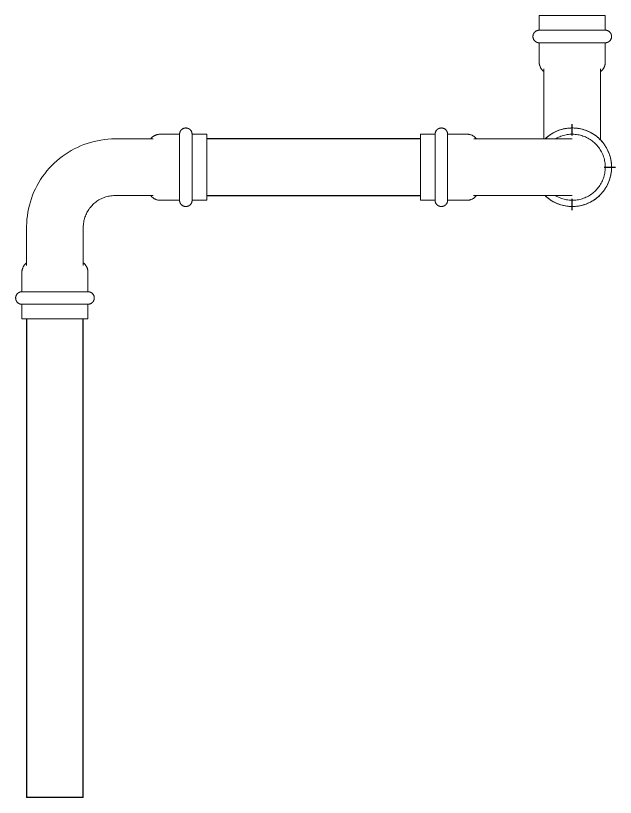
# Model space of a CAD drawing. Header units: inches. Extents: x -3327 to -1, y 8 to 1328.
# Drawn here: x -1626.54 to -1612.62, y 121.36 to 139.52 of the extents above; entities that cross this region are included whole.
import ezdxf

# ---------------------------------------------------------------- set-up
doc = ezdxf.new("R2010")
doc.units = ezdxf.units.IN
doc.header["$MEASUREMENT"] = 0
doc.layers.add('P-PIPE', color=3, linetype='Continuous', lineweight=9)
doc.layers.add('X - REF - FP', color=7, linetype='Continuous', true_color=0xb90000)

# ---------------------------------------------------------------- blocks, each defined once
blk = doc.blocks.new('Victaulic-VicPress316-Elbow 90-45deg Style P568_P571 - Standard-V42-SECOND LEVEL')
at = {"layer": 'P-PIPE'}
for p, q in [((-3.181, 0.766), (-3.52, 0.766)), ((-3.52, 0.766), (-3.52, -0.766)), ((-3.181, -0.766), (-3.181, 0.766)), ((-2.439, 0.766), (-2.89, 0.766)), ((-2.89, -0.766), (-2.89, 0.766)), ((-1.393, 0.658), (-2.278, 0.658)), ((-2.278, -0.657), (-1.393, -0.657)), ((-3.52, -0.766), (-3.181, -0.766)), ((-2.89, -0.766), (-2.439, -0.766)), ((-0.657, -1.393), (-0.657, -2.278)), ((0.658, -2.278), (0.658, -1.393)), ((-0.766, -2.439), (-0.766, -2.89)), ((0.766, -2.89), (0.766, -2.439)), ((0.766, -2.89), (-0.766, -2.89)), ((-0.766, -3.181), (-0.766, -3.52)), ((0.766, -3.181), (-0.766, -3.181)), ((0.766, -3.52), (0.766, -3.181)), ((-0.766, -3.52), (0.766, -3.52))]:
    blk.add_line(p, q, dxfattribs=at)
at = {"layer": 'P-PIPE', "flags": 128}
for points in [[(-3.181, 0.766), (-3.181, 0.772), (-3.181, 0.778), (-3.18, 0.784), (-3.18, 0.79), (-3.179, 0.795), (-3.177, 0.801), (-3.176, 0.807), (-3.174, 0.812), (-3.172, 0.818), (-3.17, 0.823), (-3.168, 0.828), (-3.165, 0.834), (-3.162, 0.839), (-3.159, 0.844), (-3.156, 0.849), (-3.153, 0.853), (-3.149, 0.858), (-3.145, 0.862), (-3.141, 0.867), (-3.137, 0.871), (-3.133, 0.875), (-3.129, 0.879), (-3.124, 0.882), (-3.119, 0.886), (-3.115, 0.889), (-3.11, 0.892), (-3.105, 0.895), (-3.099, 0.897), (-3.094, 0.9), (-3.089, 0.902), (-3.083, 0.904), (-3.078, 0.906), (-3.072, 0.907), (-3.066, 0.909), (-3.061, 0.91), (-3.055, 0.911), (-3.049, 0.911), (-3.043, 0.912), (-3.038, 0.912), (-3.032, 0.912), (-3.026, 0.912), (-3.02, 0.911), (-3.014, 0.91), (-3.009, 0.909), (-3.003, 0.908), (-2.997, 0.907), (-2.992, 0.905), (-2.986, 0.903), (-2.981, 0.901), (-2.975, 0.899), (-2.97, 0.896), (-2.965, 0.894), (-2.96, 0.891), (-2.955, 0.887), (-2.95, 0.884), (-2.946, 0.881), (-2.941, 0.877), (-2.937, 0.873), (-2.933, 0.869), (-2.929, 0.865), (-2.925, 0.86), (-2.921, 0.856), (-2.918, 0.851), (-2.914, 0.846), (-2.911, 0.842), (-2.908, 0.836), (-2.906, 0.831), (-2.903, 0.826), (-2.901, 0.821), (-2.899, 0.815), (-2.897, 0.81), (-2.895, 0.804), (-2.894, 0.798), (-2.893, 0.793), (-2.892, 0.787), (-2.891, 0.781), (-2.891, 0.775), (-2.891, 0.77), (-2.89, 0.766)], [(-3.181, 0.766), (-3.181, 0.766), (-3.181, 0.764), (-3.181, 0.761), (-3.181, 0.757), (-3.181, 0.751), (-3.181, 0.745), (-3.181, 0.737), (-3.181, 0.728), (-3.181, 0.717), (-3.181, 0.706), (-3.181, 0.693), (-3.181, 0.68), (-3.181, 0.665), (-3.181, 0.649), (-3.181, 0.633), (-3.181, 0.615), (-3.181, 0.596), (-3.181, 0.576), (-3.181, 0.556), (-3.181, 0.534), (-3.181, 0.512), (-3.181, 0.488), (-3.181, 0.464), (-3.181, 0.44), (-3.181, 0.414), (-3.181, 0.388), (-3.181, 0.361), (-3.181, 0.334), (-3.181, 0.306), (-3.181, 0.278), (-3.181, 0.249), (-3.181, 0.22), (-3.181, 0.19), (-3.181, 0.16), (-3.181, 0.13), (-3.181, 0.1), (-3.181, 0.069), (-3.181, 0.039), (-3.181, 0.008), (-3.181, -0.022), (-3.181, -0.053), (-3.181, -0.084), (-3.181, -0.114), (-3.181, -0.144), (-3.181, -0.174), (-3.181, -0.204), (-3.181, -0.233), (-3.181, -0.262), (-3.181, -0.291), (-3.181, -0.319), (-3.181, -0.347), (-3.181, -0.374), (-3.181, -0.4), (-3.181, -0.426), (-3.181, -0.451), (-3.181, -0.476), (-3.181, -0.499), (-3.181, -0.522), (-3.181, -0.544), (-3.181, -0.565), (-3.181, -0.585), (-3.181, -0.605), (-3.181, -0.623), (-3.181, -0.64), (-3.181, -0.657), (-3.181, -0.672), (-3.181, -0.686), (-3.181, -0.699), (-3.181, -0.711), (-3.181, -0.722), (-3.181, -0.732), (-3.181, -0.74), (-3.181, -0.748), (-3.181, -0.754), (-3.181, -0.759), (-3.181, -0.763), (-3.181, -0.765), (-3.181, -0.766), (-3.181, -0.766)], [(-3.181, 0.722), (-3.181, 0.732), (-3.181, 0.74), (-3.181, 0.748), (-3.181, 0.754), (-3.181, 0.759), (-3.181, 0.763), (-3.181, 0.765), (-3.181, 0.766), (-3.181, 0.766)], [(-2.89, -0.766), (-2.89, -0.766), (-2.89, -0.764), (-2.89, -0.761), (-2.89, -0.757), (-2.89, -0.751), (-2.89, -0.745), (-2.89, -0.737), (-2.89, -0.728), (-2.89, -0.717), (-2.89, -0.706), (-2.89, -0.693), (-2.89, -0.68), (-2.89, -0.665), (-2.89, -0.649), (-2.89, -0.633), (-2.89, -0.615), (-2.89, -0.596), (-2.89, -0.576), (-2.89, -0.556), (-2.89, -0.534), (-2.89, -0.512), (-2.89, -0.488), (-2.89, -0.464), (-2.89, -0.44), (-2.89, -0.414), (-2.89, -0.388), (-2.89, -0.361), (-2.89, -0.334), (-2.89, -0.306), (-2.89, -0.278), (-2.89, -0.249), (-2.89, -0.22), (-2.89, -0.19), (-2.89, -0.16), (-2.89, -0.13), (-2.89, -0.1), (-2.89, -0.069), (-2.89, -0.039), (-2.89, -0.008), (-2.89, 0.022), (-2.89, 0.053), (-2.89, 0.084), (-2.89, 0.114), (-2.89, 0.144), (-2.89, 0.174), (-2.89, 0.204), (-2.89, 0.233), (-2.89, 0.262), (-2.89, 0.291), (-2.89, 0.319), (-2.89, 0.347), (-2.89, 0.374), (-2.89, 0.4), (-2.89, 0.426), (-2.89, 0.451), (-2.89, 0.476), (-2.89, 0.499), (-2.89, 0.522), (-2.89, 0.544), (-2.89, 0.565), (-2.89, 0.585), (-2.89, 0.605), (-2.89, 0.623), (-2.89, 0.64), (-2.89, 0.657), (-2.89, 0.672), (-2.89, 0.686), (-2.89, 0.699), (-2.89, 0.711), (-2.89, 0.722), (-2.89, 0.732), (-2.89, 0.74), (-2.89, 0.748), (-2.89, 0.754), (-2.89, 0.759), (-2.89, 0.763), (-2.89, 0.765), (-2.89, 0.766), (-2.89, 0.766)], [(-2.89, 0.766), (-2.89, 0.766), (-2.89, 0.764), (-2.89, 0.761), (-2.89, 0.757), (-2.89, 0.751), (-2.89, 0.745), (-2.89, 0.737), (-2.89, 0.728)], [(-2.439, 0.766), (-2.428, 0.766), (-2.417, 0.766), (-2.406, 0.765), (-2.396, 0.763), (-2.385, 0.761), (-2.374, 0.759), (-2.364, 0.756), (-2.353, 0.753), (-2.343, 0.749), (-2.333, 0.745), (-2.323, 0.741), (-2.313, 0.736), (-2.304, 0.73), (-2.294, 0.725), (-2.285, 0.719), (-2.276, 0.713), (-2.268, 0.706), (-2.259, 0.699), (-2.251, 0.692), (-2.244, 0.684), (-2.236, 0.676), (-2.229, 0.668), (-2.222, 0.659), (-2.221, 0.658)], [(0.658, -1.393), (0.656, -1.311), (0.651, -1.229), (0.643, -1.148), (0.631, -1.066), (0.617, -0.986), (0.599, -0.906), (0.578, -0.826), (0.553, -0.748), (0.526, -0.671), (0.496, -0.594), (0.462, -0.52), (0.426, -0.446), (0.386, -0.374), (0.344, -0.304), (0.299, -0.235), (0.252, -0.168), (0.201, -0.104), (0.149, -0.041), (0.093, 0.02), (0.036, 0.078), (-0.024, 0.134), (-0.087, 0.187), (-0.151, 0.238), (-0.217, 0.287), (-0.285, 0.332), (-0.355, 0.375), (-0.427, 0.415), (-0.5, 0.453), (-0.574, 0.487), (-0.65, 0.518), (-0.727, 0.546), (-0.805, 0.571), (-0.884, 0.593), (-0.964, 0.612), (-1.044, 0.628), (-1.126, 0.64), (-1.207, 0.649), (-1.289, 0.655), (-1.371, 0.657), (-1.393, 0.658)], [(-2.89, -0.722), (-2.89, -0.732), (-2.89, -0.74), (-2.89, -0.748), (-2.89, -0.754), (-2.89, -0.759), (-2.89, -0.763), (-2.89, -0.765), (-2.89, -0.766), (-2.89, -0.766)], [(-2.221, -0.657), (-2.228, -0.666), (-2.235, -0.674), (-2.242, -0.682), (-2.25, -0.69), (-2.258, -0.698), (-2.266, -0.705), (-2.275, -0.711), (-2.283, -0.718), (-2.293, -0.724), (-2.302, -0.729), (-2.311, -0.735), (-2.321, -0.74), (-2.331, -0.744), (-2.341, -0.748), (-2.351, -0.752), (-2.362, -0.755), (-2.372, -0.758), (-2.383, -0.761), (-2.394, -0.763), (-2.404, -0.764), (-2.415, -0.765), (-2.426, -0.766), (-2.437, -0.766), (-2.439, -0.766)], [(-1.393, -0.657), (-1.364, -0.658), (-1.334, -0.66), (-1.305, -0.663), (-1.276, -0.667), (-1.247, -0.672), (-1.218, -0.679), (-1.19, -0.686), (-1.162, -0.695), (-1.134, -0.705), (-1.107, -0.716), (-1.08, -0.728), (-1.053, -0.741), (-1.028, -0.755), (-1.002, -0.77), (-0.978, -0.786), (-0.954, -0.803), (-0.931, -0.821), (-0.908, -0.84), (-0.886, -0.86), (-0.865, -0.881), (-0.845, -0.902), (-0.826, -0.924), (-0.808, -0.947), (-0.79, -0.971), (-0.774, -0.996), (-0.759, -1.021), (-0.744, -1.046), (-0.731, -1.073), (-0.719, -1.099), (-0.707, -1.126), (-0.697, -1.154), (-0.688, -1.182), (-0.681, -1.21), (-0.674, -1.239), (-0.668, -1.268), (-0.664, -1.297), (-0.661, -1.326), (-0.658, -1.356), (-0.658, -1.385), (-0.657, -1.393)], [(-3.181, -0.766), (-3.181, -0.766), (-3.181, -0.764), (-3.181, -0.761), (-3.181, -0.757), (-3.181, -0.751), (-3.181, -0.745), (-3.181, -0.737), (-3.181, -0.728)], [(-2.89, -0.766), (-2.891, -0.772), (-2.891, -0.778), (-2.892, -0.784), (-2.892, -0.79), (-2.893, -0.795), (-2.895, -0.801), (-2.896, -0.807), (-2.898, -0.812), (-2.9, -0.818), (-2.902, -0.823), (-2.904, -0.828), (-2.907, -0.834), (-2.91, -0.839), (-2.913, -0.844), (-2.916, -0.849), (-2.919, -0.853), (-2.923, -0.858), (-2.927, -0.862), (-2.931, -0.867), (-2.935, -0.871), (-2.939, -0.875), (-2.943, -0.879), (-2.948, -0.882), (-2.953, -0.886), (-2.957, -0.889), (-2.962, -0.892), (-2.967, -0.895), (-2.973, -0.897), (-2.978, -0.9), (-2.983, -0.902), (-2.989, -0.904), (-2.994, -0.906), (-3, -0.907), (-3.006, -0.909), (-3.011, -0.91), (-3.017, -0.911), (-3.023, -0.911), (-3.029, -0.912), (-3.034, -0.912), (-3.04, -0.912), (-3.046, -0.912), (-3.052, -0.911), (-3.058, -0.91), (-3.063, -0.909), (-3.069, -0.908), (-3.075, -0.907), (-3.08, -0.905), (-3.086, -0.903), (-3.091, -0.901), (-3.097, -0.899), (-3.102, -0.896), (-3.107, -0.894), (-3.112, -0.891), (-3.117, -0.887), (-3.122, -0.884), (-3.126, -0.881), (-3.131, -0.877), (-3.135, -0.873), (-3.139, -0.869), (-3.143, -0.865), (-3.147, -0.86), (-3.151, -0.856), (-3.154, -0.851), (-3.158, -0.846), (-3.161, -0.842), (-3.164, -0.836), (-3.166, -0.831), (-3.169, -0.826), (-3.171, -0.821), (-3.173, -0.815), (-3.175, -0.81), (-3.177, -0.804), (-3.178, -0.798), (-3.179, -0.793), (-3.18, -0.787), (-3.181, -0.781), (-3.181, -0.775), (-3.181, -0.77), (-3.181, -0.766)], [(-0.766, -2.439), (-0.766, -2.428), (-0.766, -2.417), (-0.765, -2.406), (-0.763, -2.396), (-0.761, -2.385), (-0.759, -2.374), (-0.756, -2.364), (-0.753, -2.353), (-0.749, -2.343), (-0.745, -2.333), (-0.741, -2.323), (-0.736, -2.313), (-0.73, -2.304), (-0.725, -2.294), (-0.719, -2.285), (-0.713, -2.276), (-0.706, -2.268), (-0.699, -2.259), (-0.692, -2.251), (-0.684, -2.244), (-0.676, -2.236), (-0.668, -2.229), (-0.659, -2.222), (-0.657, -2.221)], [(0.658, -2.221), (0.666, -2.228), (0.674, -2.235), (0.682, -2.242), (0.69, -2.25), (0.698, -2.258), (0.705, -2.266), (0.711, -2.275), (0.718, -2.283), (0.724, -2.293), (0.729, -2.302), (0.735, -2.311), (0.74, -2.321), (0.744, -2.331), (0.748, -2.341), (0.752, -2.351), (0.755, -2.362), (0.758, -2.372), (0.761, -2.383), (0.763, -2.394), (0.764, -2.404), (0.765, -2.415), (0.766, -2.426), (0.766, -2.437), (0.766, -2.439)], [(-0.766, -3.181), (-0.772, -3.181), (-0.778, -3.181), (-0.784, -3.18), (-0.79, -3.18), (-0.795, -3.179), (-0.801, -3.177), (-0.807, -3.176), (-0.812, -3.174), (-0.818, -3.172), (-0.823, -3.17), (-0.828, -3.168), (-0.834, -3.165), (-0.839, -3.162), (-0.844, -3.159), (-0.849, -3.156), (-0.853, -3.153), (-0.858, -3.149), (-0.862, -3.145), (-0.867, -3.141), (-0.871, -3.137), (-0.875, -3.133), (-0.879, -3.129), (-0.882, -3.124), (-0.886, -3.119), (-0.889, -3.115), (-0.892, -3.11), (-0.895, -3.105), (-0.897, -3.099), (-0.9, -3.094), (-0.902, -3.089), (-0.904, -3.083), (-0.906, -3.078), (-0.907, -3.072), (-0.909, -3.066), (-0.91, -3.061), (-0.911, -3.055), (-0.911, -3.049), (-0.912, -3.043), (-0.912, -3.038), (-0.912, -3.032), (-0.912, -3.026), (-0.911, -3.02), (-0.91, -3.014), (-0.909, -3.009), (-0.908, -3.003), (-0.907, -2.997), (-0.905, -2.992), (-0.903, -2.986), (-0.901, -2.981), (-0.899, -2.975), (-0.896, -2.97), (-0.894, -2.965), (-0.891, -2.96), (-0.887, -2.955), (-0.884, -2.95), (-0.881, -2.946), (-0.877, -2.941), (-0.873, -2.937), (-0.869, -2.933), (-0.865, -2.929), (-0.86, -2.925), (-0.856, -2.921), (-0.851, -2.918), (-0.846, -2.914), (-0.842, -2.911), (-0.836, -2.908), (-0.831, -2.906), (-0.826, -2.903), (-0.821, -2.901), (-0.815, -2.899), (-0.81, -2.897), (-0.804, -2.895), (-0.798, -2.894), (-0.793, -2.893), (-0.787, -2.892), (-0.781, -2.891), (-0.775, -2.891), (-0.77, -2.891), (-0.766, -2.89)], [(0.766, -2.89), (0.766, -2.89), (0.764, -2.89), (0.761, -2.89), (0.757, -2.89), (0.751, -2.89), (0.745, -2.89), (0.737, -2.89), (0.728, -2.89), (0.717, -2.89), (0.706, -2.89), (0.693, -2.89), (0.68, -2.89), (0.665, -2.89), (0.649, -2.89), (0.633, -2.89), (0.615, -2.89), (0.596, -2.89), (0.576, -2.89), (0.556, -2.89), (0.534, -2.89), (0.512, -2.89), (0.488, -2.89), (0.464, -2.89), (0.44, -2.89), (0.414, -2.89), (0.388, -2.89), (0.361, -2.89), (0.334, -2.89), (0.306, -2.89), (0.278, -2.89), (0.249, -2.89), (0.22, -2.89), (0.19, -2.89), (0.16, -2.89), (0.13, -2.89), (0.1, -2.89), (0.069, -2.89), (0.039, -2.89), (0.008, -2.89), (-0.022, -2.89), (-0.053, -2.89), (-0.084, -2.89), (-0.114, -2.89), (-0.144, -2.89), (-0.174, -2.89), (-0.204, -2.89), (-0.233, -2.89), (-0.262, -2.89), (-0.291, -2.89), (-0.319, -2.89), (-0.347, -2.89), (-0.374, -2.89), (-0.4, -2.89), (-0.426, -2.89), (-0.451, -2.89), (-0.476, -2.89), (-0.499, -2.89), (-0.522, -2.89), (-0.544, -2.89), (-0.565, -2.89), (-0.585, -2.89), (-0.605, -2.89), (-0.623, -2.89), (-0.64, -2.89), (-0.657, -2.89), (-0.672, -2.89), (-0.686, -2.89), (-0.699, -2.89), (-0.711, -2.89), (-0.722, -2.89), (-0.732, -2.89), (-0.74, -2.89), (-0.748, -2.89), (-0.754, -2.89), (-0.759, -2.89), (-0.763, -2.89), (-0.765, -2.89), (-0.766, -2.89), (-0.766, -2.89)], [(-0.766, -2.89), (-0.766, -2.89), (-0.764, -2.89), (-0.761, -2.89), (-0.757, -2.89), (-0.751, -2.89), (-0.745, -2.89), (-0.737, -2.89), (-0.728, -2.89)], [(0.722, -2.89), (0.732, -2.89), (0.74, -2.89), (0.748, -2.89), (0.754, -2.89), (0.759, -2.89), (0.763, -2.89), (0.765, -2.89), (0.766, -2.89), (0.766, -2.89)], [(0.766, -2.89), (0.772, -2.891), (0.778, -2.891), (0.784, -2.892), (0.79, -2.892), (0.795, -2.893), (0.801, -2.895), (0.807, -2.896), (0.812, -2.898), (0.818, -2.9), (0.823, -2.902), (0.828, -2.904), (0.834, -2.907), (0.839, -2.91), (0.844, -2.913), (0.849, -2.916), (0.853, -2.919), (0.858, -2.923), (0.862, -2.927), (0.867, -2.931), (0.871, -2.935), (0.875, -2.939), (0.879, -2.943), (0.882, -2.948), (0.886, -2.953), (0.889, -2.957), (0.892, -2.962), (0.895, -2.967), (0.897, -2.973), (0.9, -2.978), (0.902, -2.983), (0.904, -2.989), (0.906, -2.994), (0.907, -3), (0.909, -3.006), (0.91, -3.011), (0.911, -3.017), (0.911, -3.023), (0.912, -3.029), (0.912, -3.034), (0.912, -3.04), (0.912, -3.046), (0.911, -3.052), (0.91, -3.058), (0.909, -3.063), (0.908, -3.069), (0.907, -3.075), (0.905, -3.08), (0.903, -3.086), (0.901, -3.091), (0.899, -3.097), (0.896, -3.102), (0.894, -3.107), (0.891, -3.112), (0.887, -3.117), (0.884, -3.122), (0.881, -3.126), (0.877, -3.131), (0.873, -3.135), (0.869, -3.139), (0.865, -3.143), (0.86, -3.147), (0.856, -3.151), (0.851, -3.154), (0.846, -3.158), (0.842, -3.161), (0.836, -3.164), (0.831, -3.166), (0.826, -3.169), (0.821, -3.171), (0.815, -3.173), (0.81, -3.175), (0.804, -3.177), (0.798, -3.178), (0.793, -3.179), (0.787, -3.18), (0.781, -3.181), (0.775, -3.181), (0.77, -3.181), (0.766, -3.181)], [(-0.766, -3.181), (-0.766, -3.181), (-0.764, -3.181), (-0.761, -3.181), (-0.757, -3.181), (-0.751, -3.181), (-0.745, -3.181), (-0.737, -3.181), (-0.728, -3.181), (-0.717, -3.181), (-0.706, -3.181), (-0.693, -3.181), (-0.68, -3.181), (-0.665, -3.181), (-0.649, -3.181), (-0.633, -3.181), (-0.615, -3.181), (-0.596, -3.181), (-0.576, -3.181), (-0.556, -3.181), (-0.534, -3.181), (-0.512, -3.181), (-0.488, -3.181), (-0.464, -3.181), (-0.44, -3.181), (-0.414, -3.181), (-0.388, -3.181), (-0.361, -3.181), (-0.334, -3.181), (-0.306, -3.181), (-0.278, -3.181), (-0.249, -3.181), (-0.22, -3.181), (-0.19, -3.181), (-0.16, -3.181), (-0.13, -3.181), (-0.1, -3.181), (-0.069, -3.181), (-0.039, -3.181), (-0.008, -3.181), (0.022, -3.181), (0.053, -3.181), (0.084, -3.181), (0.114, -3.181), (0.144, -3.181), (0.174, -3.181), (0.204, -3.181), (0.233, -3.181), (0.262, -3.181), (0.291, -3.181), (0.319, -3.181), (0.347, -3.181), (0.374, -3.181), (0.4, -3.181), (0.426, -3.181), (0.451, -3.181), (0.476, -3.181), (0.499, -3.181), (0.522, -3.181), (0.544, -3.181), (0.565, -3.181), (0.585, -3.181), (0.605, -3.181), (0.623, -3.181), (0.64, -3.181), (0.657, -3.181), (0.672, -3.181), (0.686, -3.181), (0.699, -3.181), (0.711, -3.181), (0.722, -3.181), (0.732, -3.181), (0.74, -3.181), (0.748, -3.181), (0.754, -3.181), (0.759, -3.181), (0.763, -3.181), (0.765, -3.181), (0.766, -3.181), (0.766, -3.181)], [(-0.722, -3.181), (-0.732, -3.181), (-0.74, -3.181), (-0.748, -3.181), (-0.754, -3.181), (-0.759, -3.181), (-0.763, -3.181), (-0.765, -3.181), (-0.766, -3.181), (-0.766, -3.181)], [(0.766, -3.181), (0.766, -3.181), (0.764, -3.181), (0.761, -3.181), (0.757, -3.181), (0.751, -3.181), (0.745, -3.181), (0.737, -3.181), (0.728, -3.181)]]:
    blk.add_lwpolyline(points, dxfattribs=at)
blk = doc.blocks.new('Victaulic-VicPress316-Elbow 90-45deg Style P568_P571 - Standard-V44-SECOND LEVEL')
at = {"layer": 'P-PIPE'}
for p, q in [((-1168.807, 136.762), (-1169.145, 136.762)), ((-1169.145, 136.762), (-1169.145, 135.995)), ((-1168.807, 135.995), (-1168.807, 136.762)), ((-1168.064, 136.762), (-1168.516, 136.762)), ((-1168.516, 135.995), (-1168.516, 136.762)), ((-1167.018, 136.653), (-1167.909, 136.653)), ((-1169.145, 135.995), (-1169.145, 135.229)), ((-1168.807, 135.229), (-1168.807, 135.995)), ((-1168.516, 135.229), (-1168.516, 135.995)), ((-1169.145, 135.229), (-1168.807, 135.229)), ((-1168.516, 135.229), (-1168.064, 135.229)), ((-1167.912, 135.338), (-1167.018, 135.338))]:
    blk.add_line(p, q, dxfattribs=at)
at = {"layer": 'P-PIPE', "flags": 128}
for points in [[(-1168.807, 136.762), (-1168.806, 136.767), (-1168.806, 136.773), (-1168.805, 136.779), (-1168.805, 136.785), (-1168.804, 136.79), (-1168.802, 136.796), (-1168.801, 136.802), (-1168.799, 136.807), (-1168.797, 136.813), (-1168.795, 136.818), (-1168.793, 136.824), (-1168.79, 136.829), (-1168.787, 136.834), (-1168.784, 136.839), (-1168.781, 136.844), (-1168.778, 136.848), (-1168.774, 136.853), (-1168.77, 136.857), (-1168.766, 136.862), (-1168.762, 136.866), (-1168.758, 136.87), (-1168.754, 136.874), (-1168.749, 136.877), (-1168.744, 136.881), (-1168.74, 136.884), (-1168.735, 136.887), (-1168.73, 136.89), (-1168.724, 136.893), (-1168.719, 136.895), (-1168.714, 136.897), (-1168.708, 136.899), (-1168.703, 136.901), (-1168.697, 136.902), (-1168.691, 136.904), (-1168.686, 136.905), (-1168.68, 136.906), (-1168.674, 136.906), (-1168.668, 136.907), (-1168.663, 136.907), (-1168.657, 136.907), (-1168.651, 136.907), (-1168.645, 136.906), (-1168.639, 136.905), (-1168.634, 136.904), (-1168.628, 136.903), (-1168.622, 136.902), (-1168.617, 136.9), (-1168.611, 136.898), (-1168.606, 136.896), (-1168.6, 136.894), (-1168.595, 136.891), (-1168.59, 136.889), (-1168.585, 136.886), (-1168.58, 136.883), (-1168.575, 136.879), (-1168.571, 136.876), (-1168.566, 136.872), (-1168.562, 136.868), (-1168.558, 136.864), (-1168.554, 136.86), (-1168.55, 136.855), (-1168.546, 136.851), (-1168.543, 136.846), (-1168.539, 136.841), (-1168.536, 136.837), (-1168.533, 136.831), (-1168.531, 136.826), (-1168.528, 136.821), (-1168.526, 136.816), (-1168.524, 136.81), (-1168.522, 136.805), (-1168.52, 136.799), (-1168.519, 136.794), (-1168.518, 136.788), (-1168.517, 136.782), (-1168.516, 136.776), (-1168.516, 136.77), (-1168.516, 136.765), (-1168.516, 136.762)], [(-1164.713, 135.995), (-1164.714, 136.032), (-1164.716, 136.068), (-1164.72, 136.104), (-1164.725, 136.14), (-1164.731, 136.176), (-1164.739, 136.212), (-1164.749, 136.247), (-1164.759, 136.282), (-1164.771, 136.316), (-1164.785, 136.35), (-1164.8, 136.383), (-1164.816, 136.416), (-1164.834, 136.448), (-1164.852, 136.479), (-1164.872, 136.51), (-1164.893, 136.54), (-1164.916, 136.568), (-1164.939, 136.596), (-1164.964, 136.623), (-1164.99, 136.649), (-1165.016, 136.674), (-1165.044, 136.698), (-1165.072, 136.721), (-1165.102, 136.742), (-1165.132, 136.762), (-1165.163, 136.782), (-1165.195, 136.799), (-1165.228, 136.816), (-1165.261, 136.831), (-1165.295, 136.845), (-1165.329, 136.858), (-1165.364, 136.869), (-1165.399, 136.879), (-1165.434, 136.887), (-1165.47, 136.894), (-1165.506, 136.899), (-1165.542, 136.903), (-1165.579, 136.906), (-1165.615, 136.907), (-1165.652, 136.907), (-1165.688, 136.905), (-1165.724, 136.902), (-1165.761, 136.897), (-1165.797, 136.891), (-1165.832, 136.883), (-1165.868, 136.874), (-1165.903, 136.864), (-1165.937, 136.852), (-1165.971, 136.839), (-1166.005, 136.824), (-1166.037, 136.808), (-1166.07, 136.791), (-1166.101, 136.773), (-1166.132, 136.753), (-1166.162, 136.732), (-1166.191, 136.71), (-1166.219, 136.687), (-1166.246, 136.663)], [(-1168.807, 136.72), (-1168.807, 136.729), (-1168.807, 136.738), (-1168.807, 136.745), (-1168.807, 136.75), (-1168.807, 136.755), (-1168.807, 136.758), (-1168.807, 136.761), (-1168.807, 136.761), (-1168.807, 136.762)], [(-1168.807, 136.762), (-1168.807, 136.761), (-1168.807, 136.759), (-1168.807, 136.756), (-1168.807, 136.752), (-1168.807, 136.746), (-1168.807, 136.74), (-1168.807, 136.732), (-1168.807, 136.723), (-1168.807, 136.712), (-1168.807, 136.701), (-1168.807, 136.689), (-1168.807, 136.675), (-1168.807, 136.66), (-1168.807, 136.644), (-1168.807, 136.628), (-1168.807, 136.61), (-1168.807, 136.591), (-1168.807, 136.571), (-1168.807, 136.551), (-1168.807, 136.529), (-1168.807, 136.507), (-1168.807, 136.483), (-1168.807, 136.459), (-1168.807, 136.435), (-1168.807, 136.409), (-1168.807, 136.383), (-1168.807, 136.356), (-1168.807, 136.329), (-1168.807, 136.301), (-1168.807, 136.273), (-1168.807, 136.244), (-1168.807, 136.215), (-1168.807, 136.185), (-1168.807, 136.155), (-1168.807, 136.125), (-1168.807, 136.095), (-1168.807, 136.065), (-1168.807, 136.034), (-1168.807, 136.003), (-1168.807, 135.995)], [(-1168.516, 135.995), (-1168.516, 136.026), (-1168.516, 136.056), (-1168.516, 136.087), (-1168.516, 136.117), (-1168.516, 136.147), (-1168.516, 136.177), (-1168.516, 136.207), (-1168.516, 136.236), (-1168.516, 136.265), (-1168.516, 136.294), (-1168.516, 136.322), (-1168.516, 136.349), (-1168.516, 136.376), (-1168.516, 136.402), (-1168.516, 136.428), (-1168.516, 136.453), (-1168.516, 136.477), (-1168.516, 136.5), (-1168.516, 136.523), (-1168.516, 136.545), (-1168.516, 136.566), (-1168.516, 136.586), (-1168.516, 136.605), (-1168.516, 136.623), (-1168.516, 136.64), (-1168.516, 136.656), (-1168.516, 136.671), (-1168.516, 136.685), (-1168.516, 136.698), (-1168.516, 136.709), (-1168.516, 136.72), (-1168.516, 136.729), (-1168.516, 136.738), (-1168.516, 136.745), (-1168.516, 136.75), (-1168.516, 136.755), (-1168.516, 136.758), (-1168.516, 136.761), (-1168.516, 136.761), (-1168.516, 136.762)], [(-1168.516, 136.762), (-1168.516, 136.761), (-1168.516, 136.759), (-1168.516, 136.756), (-1168.516, 136.752), (-1168.516, 136.746), (-1168.516, 136.74), (-1168.516, 136.732), (-1168.516, 136.723)], [(-1168.064, 136.762), (-1168.053, 136.761), (-1168.042, 136.761), (-1168.031, 136.76), (-1168.021, 136.758), (-1168.01, 136.756), (-1167.999, 136.754), (-1167.989, 136.751), (-1167.978, 136.748), (-1167.968, 136.744), (-1167.958, 136.74), (-1167.948, 136.736), (-1167.938, 136.731), (-1167.929, 136.726), (-1167.919, 136.72), (-1167.91, 136.714), (-1167.901, 136.708), (-1167.893, 136.701), (-1167.884, 136.694), (-1167.876, 136.687), (-1167.869, 136.679), (-1167.861, 136.671), (-1167.854, 136.663), (-1167.847, 136.654), (-1167.846, 136.653)], [(-1164.859, 135.995), (-1164.859, 136.026), (-1164.861, 136.056), (-1164.864, 136.087), (-1164.868, 136.117), (-1164.874, 136.147), (-1164.88, 136.177), (-1164.888, 136.207), (-1164.897, 136.236), (-1164.908, 136.265), (-1164.919, 136.294), (-1164.932, 136.322), (-1164.945, 136.349), (-1164.96, 136.376), (-1164.976, 136.402), (-1164.992, 136.428), (-1165.01, 136.453), (-1165.029, 136.477), (-1165.049, 136.5), (-1165.069, 136.523), (-1165.091, 136.545), (-1165.113, 136.566), (-1165.137, 136.586), (-1165.161, 136.605), (-1165.185, 136.623), (-1165.211, 136.64), (-1165.237, 136.656), (-1165.264, 136.671), (-1165.291, 136.685), (-1165.319, 136.698), (-1165.347, 136.709), (-1165.376, 136.72), (-1165.405, 136.729), (-1165.435, 136.738), (-1165.465, 136.745), (-1165.495, 136.75), (-1165.525, 136.755), (-1165.556, 136.758), (-1165.586, 136.761), (-1165.617, 136.761), (-1165.647, 136.761), (-1165.678, 136.76), (-1165.709, 136.757), (-1165.739, 136.753), (-1165.769, 136.748), (-1165.799, 136.741), (-1165.829, 136.734), (-1165.858, 136.725), (-1165.887, 136.715), (-1165.916, 136.704), (-1165.944, 136.692), (-1165.972, 136.679), (-1165.999, 136.664), (-1166.019, 136.653)], [(-1165.625, 136.653), (-1165.626, 136.653), (-1165.629, 136.653), (-1165.635, 136.653), (-1165.643, 136.653), (-1165.653, 136.653), (-1165.665, 136.653), (-1165.679, 136.653), (-1165.696, 136.653), (-1165.714, 136.653), (-1165.735, 136.653), (-1165.758, 136.653), (-1165.782, 136.653), (-1165.809, 136.653), (-1165.838, 136.653), (-1165.868, 136.653), (-1165.901, 136.653), (-1165.935, 136.653), (-1165.971, 136.653), (-1166.008, 136.653), (-1166.047, 136.653), (-1166.088, 136.653), (-1166.13, 136.653), (-1166.174, 136.653), (-1166.219, 136.653), (-1166.265, 136.653), (-1166.313, 136.653), (-1166.361, 136.653), (-1166.411, 136.653), (-1166.462, 136.653), (-1166.513, 136.653), (-1166.566, 136.653), (-1166.619, 136.653), (-1166.672, 136.653), (-1166.727, 136.653), (-1166.781, 136.653), (-1166.836, 136.653), (-1166.892, 136.653), (-1166.947, 136.653), (-1167.003, 136.653), (-1167.018, 136.653)], [(-1168.807, 135.995), (-1168.807, 135.964), (-1168.807, 135.934), (-1168.807, 135.903), (-1168.807, 135.873), (-1168.807, 135.843), (-1168.807, 135.813), (-1168.807, 135.783), (-1168.807, 135.754), (-1168.807, 135.725), (-1168.807, 135.697), (-1168.807, 135.669), (-1168.807, 135.641), (-1168.807, 135.614), (-1168.807, 135.588), (-1168.807, 135.562), (-1168.807, 135.537), (-1168.807, 135.513), (-1168.807, 135.49), (-1168.807, 135.467), (-1168.807, 135.445), (-1168.807, 135.424), (-1168.807, 135.404), (-1168.807, 135.385), (-1168.807, 135.367), (-1168.807, 135.35), (-1168.807, 135.334), (-1168.807, 135.319), (-1168.807, 135.305), (-1168.807, 135.292), (-1168.807, 135.281), (-1168.807, 135.27), (-1168.807, 135.261), (-1168.807, 135.253), (-1168.807, 135.246), (-1168.807, 135.24), (-1168.807, 135.235), (-1168.807, 135.232), (-1168.807, 135.23), (-1168.807, 135.229), (-1168.807, 135.229)], [(-1168.516, 135.229), (-1168.516, 135.229), (-1168.516, 135.231), (-1168.516, 135.234), (-1168.516, 135.238), (-1168.516, 135.244), (-1168.516, 135.251), (-1168.516, 135.258), (-1168.516, 135.267), (-1168.516, 135.278), (-1168.516, 135.289), (-1168.516, 135.302), (-1168.516, 135.315), (-1168.516, 135.33), (-1168.516, 135.346), (-1168.516, 135.362), (-1168.516, 135.38), (-1168.516, 135.399), (-1168.516, 135.419), (-1168.516, 135.439), (-1168.516, 135.461), (-1168.516, 135.483), (-1168.516, 135.507), (-1168.516, 135.531), (-1168.516, 135.555), (-1168.516, 135.581), (-1168.516, 135.607), (-1168.516, 135.634), (-1168.516, 135.661), (-1168.516, 135.689), (-1168.516, 135.717), (-1168.516, 135.746), (-1168.516, 135.775), (-1168.516, 135.805), (-1168.516, 135.835), (-1168.516, 135.865), (-1168.516, 135.895), (-1168.516, 135.926), (-1168.516, 135.956), (-1168.516, 135.987), (-1168.516, 135.995)], [(-1166.257, 135.338), (-1166.234, 135.316), (-1166.206, 135.292), (-1166.178, 135.269), (-1166.148, 135.248), (-1166.118, 135.228), (-1166.087, 135.209), (-1166.055, 135.191), (-1166.022, 135.174), (-1165.989, 135.159), (-1165.955, 135.145), (-1165.921, 135.132), (-1165.886, 135.121), (-1165.851, 135.112), (-1165.816, 135.103), (-1165.78, 135.096), (-1165.744, 135.091), (-1165.708, 135.087), (-1165.671, 135.084), (-1165.635, 135.083), (-1165.598, 135.083), (-1165.562, 135.085), (-1165.526, 135.088), (-1165.489, 135.093), (-1165.453, 135.099), (-1165.418, 135.107), (-1165.382, 135.116), (-1165.347, 135.126), (-1165.313, 135.138), (-1165.279, 135.151), (-1165.245, 135.166), (-1165.213, 135.182), (-1165.18, 135.199), (-1165.149, 135.217), (-1165.118, 135.237), (-1165.088, 135.258), (-1165.059, 135.28), (-1165.031, 135.303), (-1165.004, 135.327), (-1164.978, 135.353), (-1164.952, 135.379), (-1164.928, 135.406), (-1164.905, 135.435), (-1164.884, 135.464), (-1164.863, 135.494), (-1164.844, 135.525), (-1164.825, 135.557), (-1164.808, 135.589), (-1164.793, 135.622), (-1164.779, 135.655), (-1164.766, 135.69), (-1164.754, 135.724), (-1164.744, 135.759), (-1164.735, 135.795), (-1164.728, 135.83), (-1164.722, 135.866), (-1164.718, 135.903), (-1164.715, 135.939), (-1164.713, 135.975), (-1164.713, 135.995)], [(-1166.013, 135.334), (-1165.986, 135.319), (-1165.959, 135.305), (-1165.931, 135.292), (-1165.903, 135.281), (-1165.874, 135.27), (-1165.845, 135.261), (-1165.815, 135.253), (-1165.785, 135.246), (-1165.755, 135.24), (-1165.725, 135.235), (-1165.694, 135.232), (-1165.664, 135.23), (-1165.633, 135.229), (-1165.603, 135.229), (-1165.572, 135.23), (-1165.541, 135.233), (-1165.511, 135.237), (-1165.481, 135.242), (-1165.451, 135.249), (-1165.421, 135.256), (-1165.392, 135.265), (-1165.363, 135.275), (-1165.334, 135.286), (-1165.306, 135.298), (-1165.278, 135.311), (-1165.251, 135.326), (-1165.225, 135.341), (-1165.199, 135.358), (-1165.174, 135.375), (-1165.149, 135.394), (-1165.126, 135.413), (-1165.103, 135.434), (-1165.081, 135.455), (-1165.06, 135.477), (-1165.04, 135.5), (-1165.02, 135.524), (-1165.002, 135.549), (-1164.985, 135.574), (-1164.968, 135.6), (-1164.953, 135.626), (-1164.939, 135.654), (-1164.926, 135.681), (-1164.914, 135.71), (-1164.903, 135.738), (-1164.893, 135.767), (-1164.885, 135.797), (-1164.877, 135.827), (-1164.871, 135.857), (-1164.866, 135.887), (-1164.862, 135.917), (-1164.86, 135.948), (-1164.859, 135.978), (-1164.859, 135.995)], [(-1168.807, 135.229), (-1168.807, 135.229), (-1168.807, 135.231), (-1168.807, 135.234), (-1168.807, 135.238), (-1168.807, 135.244), (-1168.807, 135.251), (-1168.807, 135.258), (-1168.807, 135.267)], [(-1168.516, 135.229), (-1168.516, 135.223), (-1168.516, 135.217), (-1168.517, 135.211), (-1168.517, 135.205), (-1168.518, 135.2), (-1168.52, 135.194), (-1168.521, 135.188), (-1168.523, 135.183), (-1168.525, 135.177), (-1168.527, 135.172), (-1168.529, 135.167), (-1168.532, 135.161), (-1168.535, 135.156), (-1168.538, 135.151), (-1168.541, 135.146), (-1168.544, 135.142), (-1168.548, 135.137), (-1168.552, 135.133), (-1168.556, 135.128), (-1168.56, 135.124), (-1168.564, 135.12), (-1168.568, 135.116), (-1168.573, 135.113), (-1168.578, 135.109), (-1168.582, 135.106), (-1168.587, 135.103), (-1168.592, 135.1), (-1168.598, 135.098), (-1168.603, 135.095), (-1168.608, 135.093), (-1168.614, 135.091), (-1168.619, 135.089), (-1168.625, 135.088), (-1168.631, 135.086), (-1168.636, 135.085), (-1168.642, 135.084), (-1168.648, 135.084), (-1168.654, 135.083), (-1168.659, 135.083), (-1168.665, 135.083), (-1168.671, 135.083), (-1168.677, 135.084), (-1168.683, 135.085), (-1168.688, 135.086), (-1168.694, 135.087), (-1168.7, 135.088), (-1168.705, 135.09), (-1168.711, 135.092), (-1168.716, 135.094), (-1168.722, 135.096), (-1168.727, 135.099), (-1168.732, 135.101), (-1168.737, 135.104), (-1168.742, 135.108), (-1168.747, 135.111), (-1168.751, 135.114), (-1168.756, 135.118), (-1168.76, 135.122), (-1168.764, 135.126), (-1168.768, 135.13), (-1168.772, 135.135), (-1168.776, 135.139), (-1168.779, 135.144), (-1168.783, 135.149), (-1168.786, 135.154), (-1168.789, 135.159), (-1168.791, 135.164), (-1168.794, 135.169), (-1168.796, 135.174), (-1168.798, 135.18), (-1168.8, 135.185), (-1168.802, 135.191), (-1168.803, 135.197), (-1168.804, 135.202), (-1168.805, 135.208), (-1168.806, 135.214), (-1168.806, 135.22), (-1168.806, 135.225), (-1168.807, 135.229)], [(-1168.516, 135.27), (-1168.516, 135.261), (-1168.516, 135.253), (-1168.516, 135.246), (-1168.516, 135.24), (-1168.516, 135.235), (-1168.516, 135.232), (-1168.516, 135.23), (-1168.516, 135.229), (-1168.516, 135.229)], [(-1167.846, 135.338), (-1167.853, 135.329), (-1167.86, 135.321), (-1167.867, 135.313), (-1167.875, 135.305), (-1167.883, 135.297), (-1167.891, 135.29), (-1167.9, 135.284), (-1167.908, 135.277), (-1167.918, 135.271), (-1167.927, 135.266), (-1167.936, 135.26), (-1167.946, 135.255), (-1167.956, 135.251), (-1167.966, 135.247), (-1167.976, 135.243), (-1167.987, 135.24), (-1167.997, 135.237), (-1168.008, 135.234), (-1168.019, 135.232), (-1168.029, 135.231), (-1168.04, 135.23), (-1168.051, 135.229), (-1168.062, 135.229), (-1168.064, 135.229)], [(-1167.018, 135.338), (-1166.962, 135.338), (-1166.907, 135.338), (-1166.851, 135.338), (-1166.796, 135.338), (-1166.741, 135.338), (-1166.687, 135.338), (-1166.633, 135.338), (-1166.58, 135.338), (-1166.527, 135.338), (-1166.476, 135.338), (-1166.425, 135.338), (-1166.375, 135.338), (-1166.326, 135.338), (-1166.278, 135.338), (-1166.231, 135.338), (-1166.186, 135.338), (-1166.142, 135.338), (-1166.099, 135.338), (-1166.058, 135.338), (-1166.019, 135.338), (-1165.981, 135.338), (-1165.944, 135.338), (-1165.91, 135.338), (-1165.877, 135.338), (-1165.846, 135.338), (-1165.817, 135.338), (-1165.789, 135.338), (-1165.764, 135.338), (-1165.741, 135.338), (-1165.72, 135.338), (-1165.701, 135.338), (-1165.683, 135.338), (-1165.669, 135.338), (-1165.656, 135.338), (-1165.645, 135.338), (-1165.637, 135.338), (-1165.631, 135.338), (-1165.627, 135.338), (-1165.625, 135.338), (-1165.625, 135.338)]]:
    blk.add_lwpolyline(points, dxfattribs=at)
blk = doc.blocks.new('Victaulic-VicPress316-Elbow 90-45deg Style P568_P571 - Standard-V45-SECOND LEVEL')
at = {"layer": 'P-PIPE'}
for p, q in [((-1166.392, 139.515), (-1166.392, 139.177)), ((-1165.625, 139.515), (-1166.392, 139.515)), ((-1164.859, 139.515), (-1165.625, 139.515)), ((-1164.859, 139.177), (-1164.859, 139.515)), ((-1166.392, 139.177), (-1165.625, 139.177)), ((-1165.625, 139.177), (-1164.859, 139.177)), ((-1166.392, 138.886), (-1166.392, 138.434)), ((-1166.392, 138.886), (-1165.625, 138.886)), ((-1165.625, 138.886), (-1164.859, 138.886)), ((-1164.859, 138.434), (-1164.859, 138.886)), ((-1166.283, 138.279), (-1166.283, 137.388)), ((-1164.968, 137.388), (-1164.968, 138.282))]:
    blk.add_line(p, q, dxfattribs=at)
at = {"layer": 'P-PIPE', "flags": 128}
for points in [[(-1166.392, 138.886), (-1166.397, 138.886), (-1166.403, 138.886), (-1166.409, 138.887), (-1166.415, 138.887), (-1166.42, 138.888), (-1166.426, 138.89), (-1166.432, 138.891), (-1166.437, 138.893), (-1166.443, 138.895), (-1166.448, 138.897), (-1166.453, 138.899), (-1166.459, 138.902), (-1166.464, 138.905), (-1166.469, 138.908), (-1166.474, 138.911), (-1166.478, 138.914), (-1166.483, 138.918), (-1166.487, 138.922), (-1166.492, 138.926), (-1166.496, 138.93), (-1166.5, 138.934), (-1166.504, 138.938), (-1166.507, 138.943), (-1166.511, 138.948), (-1166.514, 138.952), (-1166.517, 138.957), (-1166.52, 138.962), (-1166.522, 138.968), (-1166.525, 138.973), (-1166.527, 138.978), (-1166.529, 138.984), (-1166.531, 138.989), (-1166.532, 138.995), (-1166.534, 139.001), (-1166.535, 139.006), (-1166.536, 139.012), (-1166.536, 139.018), (-1166.537, 139.024), (-1166.537, 139.029), (-1166.537, 139.035), (-1166.537, 139.041), (-1166.536, 139.047), (-1166.535, 139.053), (-1166.534, 139.058), (-1166.533, 139.064), (-1166.532, 139.07), (-1166.53, 139.075), (-1166.528, 139.081), (-1166.526, 139.086), (-1166.524, 139.092), (-1166.521, 139.097), (-1166.519, 139.102), (-1166.516, 139.107), (-1166.512, 139.112), (-1166.509, 139.117), (-1166.506, 139.121), (-1166.502, 139.126), (-1166.498, 139.13), (-1166.494, 139.134), (-1166.49, 139.138), (-1166.485, 139.142), (-1166.481, 139.146), (-1166.476, 139.149), (-1166.471, 139.153), (-1166.467, 139.156), (-1166.461, 139.159), (-1166.456, 139.161), (-1166.451, 139.164), (-1166.446, 139.166), (-1166.44, 139.168), (-1166.435, 139.17), (-1166.429, 139.172), (-1166.423, 139.173), (-1166.418, 139.174), (-1166.412, 139.175), (-1166.406, 139.176), (-1166.4, 139.176), (-1166.395, 139.177), (-1166.392, 139.177)], [(-1165.625, 139.177), (-1165.656, 139.177), (-1165.686, 139.177), (-1165.717, 139.177), (-1165.747, 139.177), (-1165.777, 139.177), (-1165.807, 139.177), (-1165.837, 139.177), (-1165.866, 139.177), (-1165.895, 139.177), (-1165.923, 139.177), (-1165.951, 139.177), (-1165.979, 139.177), (-1166.006, 139.177), (-1166.032, 139.177), (-1166.058, 139.177), (-1166.083, 139.177), (-1166.107, 139.177), (-1166.13, 139.177), (-1166.153, 139.177), (-1166.175, 139.177), (-1166.196, 139.177), (-1166.216, 139.177), (-1166.235, 139.177), (-1166.253, 139.177), (-1166.27, 139.177), (-1166.286, 139.177), (-1166.301, 139.177), (-1166.315, 139.177), (-1166.328, 139.177), (-1166.339, 139.177), (-1166.35, 139.177), (-1166.359, 139.177), (-1166.368, 139.177), (-1166.375, 139.177), (-1166.38, 139.177), (-1166.385, 139.177), (-1166.388, 139.177), (-1166.391, 139.177), (-1166.391, 139.177), (-1166.392, 139.177)], [(-1166.392, 139.177), (-1166.391, 139.177), (-1166.389, 139.177), (-1166.386, 139.177), (-1166.382, 139.177), (-1166.376, 139.177), (-1166.37, 139.177), (-1166.362, 139.177), (-1166.353, 139.177)], [(-1164.859, 139.177), (-1164.859, 139.177), (-1164.861, 139.177), (-1164.864, 139.177), (-1164.868, 139.177), (-1164.874, 139.177), (-1164.88, 139.177), (-1164.888, 139.177), (-1164.897, 139.177), (-1164.908, 139.177), (-1164.919, 139.177), (-1164.932, 139.177), (-1164.945, 139.177), (-1164.96, 139.177), (-1164.976, 139.177), (-1164.992, 139.177), (-1165.01, 139.177), (-1165.029, 139.177), (-1165.049, 139.177), (-1165.069, 139.177), (-1165.091, 139.177), (-1165.113, 139.177), (-1165.137, 139.177), (-1165.161, 139.177), (-1165.185, 139.177), (-1165.211, 139.177), (-1165.237, 139.177), (-1165.264, 139.177), (-1165.291, 139.177), (-1165.319, 139.177), (-1165.347, 139.177), (-1165.376, 139.177), (-1165.405, 139.177), (-1165.435, 139.177), (-1165.465, 139.177), (-1165.495, 139.177), (-1165.525, 139.177), (-1165.556, 139.177), (-1165.586, 139.177), (-1165.617, 139.177), (-1165.625, 139.177)], [(-1164.9, 139.177), (-1164.891, 139.177), (-1164.882, 139.177), (-1164.875, 139.177), (-1164.87, 139.177), (-1164.865, 139.177), (-1164.862, 139.177), (-1164.859, 139.177), (-1164.859, 139.177), (-1164.859, 139.177)], [(-1164.859, 139.177), (-1164.853, 139.176), (-1164.847, 139.176), (-1164.841, 139.175), (-1164.835, 139.175), (-1164.83, 139.174), (-1164.824, 139.172), (-1164.818, 139.171), (-1164.813, 139.169), (-1164.807, 139.167), (-1164.802, 139.165), (-1164.797, 139.163), (-1164.791, 139.16), (-1164.786, 139.157), (-1164.781, 139.154), (-1164.776, 139.151), (-1164.772, 139.148), (-1164.767, 139.144), (-1164.763, 139.14), (-1164.758, 139.136), (-1164.754, 139.132), (-1164.75, 139.128), (-1164.746, 139.124), (-1164.743, 139.119), (-1164.739, 139.114), (-1164.736, 139.11), (-1164.733, 139.105), (-1164.73, 139.1), (-1164.728, 139.094), (-1164.725, 139.089), (-1164.723, 139.084), (-1164.721, 139.078), (-1164.719, 139.073), (-1164.718, 139.067), (-1164.716, 139.061), (-1164.715, 139.056), (-1164.714, 139.05), (-1164.714, 139.044), (-1164.713, 139.038), (-1164.713, 139.033), (-1164.713, 139.027), (-1164.713, 139.021), (-1164.714, 139.015), (-1164.715, 139.009), (-1164.716, 139.004), (-1164.717, 138.998), (-1164.718, 138.992), (-1164.72, 138.987), (-1164.722, 138.981), (-1164.724, 138.976), (-1164.726, 138.97), (-1164.729, 138.965), (-1164.731, 138.96), (-1164.734, 138.955), (-1164.738, 138.95), (-1164.741, 138.945), (-1164.744, 138.941), (-1164.748, 138.936), (-1164.752, 138.932), (-1164.756, 138.928), (-1164.76, 138.924), (-1164.765, 138.92), (-1164.769, 138.916), (-1164.774, 138.913), (-1164.779, 138.909), (-1164.783, 138.906), (-1164.789, 138.903), (-1164.794, 138.901), (-1164.799, 138.898), (-1164.804, 138.896), (-1164.81, 138.894), (-1164.815, 138.892), (-1164.821, 138.89), (-1164.827, 138.889), (-1164.832, 138.888), (-1164.838, 138.887), (-1164.844, 138.886), (-1164.85, 138.886), (-1164.855, 138.886), (-1164.859, 138.886)], [(-1166.35, 138.886), (-1166.359, 138.886), (-1166.368, 138.886), (-1166.375, 138.886), (-1166.38, 138.886), (-1166.385, 138.886), (-1166.388, 138.886), (-1166.391, 138.886), (-1166.391, 138.886), (-1166.392, 138.886)], [(-1166.392, 138.886), (-1166.391, 138.886), (-1166.389, 138.886), (-1166.386, 138.886), (-1166.382, 138.886), (-1166.376, 138.886), (-1166.37, 138.886), (-1166.362, 138.886), (-1166.353, 138.886), (-1166.342, 138.886), (-1166.331, 138.886), (-1166.318, 138.886), (-1166.305, 138.886), (-1166.29, 138.886), (-1166.274, 138.886), (-1166.258, 138.886), (-1166.24, 138.886), (-1166.221, 138.886), (-1166.201, 138.886), (-1166.181, 138.886), (-1166.159, 138.886), (-1166.137, 138.886), (-1166.113, 138.886), (-1166.089, 138.886), (-1166.065, 138.886), (-1166.039, 138.886), (-1166.013, 138.886), (-1165.986, 138.886), (-1165.959, 138.886), (-1165.931, 138.886), (-1165.903, 138.886), (-1165.874, 138.886), (-1165.845, 138.886), (-1165.815, 138.886), (-1165.785, 138.886), (-1165.755, 138.886), (-1165.725, 138.886), (-1165.694, 138.886), (-1165.664, 138.886), (-1165.633, 138.886), (-1165.625, 138.886)], [(-1165.625, 138.886), (-1165.594, 138.886), (-1165.564, 138.886), (-1165.533, 138.886), (-1165.503, 138.886), (-1165.473, 138.886), (-1165.443, 138.886), (-1165.413, 138.886), (-1165.384, 138.886), (-1165.355, 138.886), (-1165.327, 138.886), (-1165.299, 138.886), (-1165.271, 138.886), (-1165.244, 138.886), (-1165.218, 138.886), (-1165.192, 138.886), (-1165.167, 138.886), (-1165.143, 138.886), (-1165.12, 138.886), (-1165.097, 138.886), (-1165.075, 138.886), (-1165.054, 138.886), (-1165.034, 138.886), (-1165.015, 138.886), (-1164.997, 138.886), (-1164.98, 138.886), (-1164.964, 138.886), (-1164.949, 138.886), (-1164.935, 138.886), (-1164.922, 138.886), (-1164.911, 138.886), (-1164.9, 138.886), (-1164.891, 138.886), (-1164.882, 138.886), (-1164.875, 138.886), (-1164.87, 138.886), (-1164.865, 138.886), (-1164.862, 138.886), (-1164.859, 138.886), (-1164.859, 138.886), (-1164.859, 138.886)], [(-1164.859, 138.886), (-1164.859, 138.886), (-1164.861, 138.886), (-1164.864, 138.886), (-1164.868, 138.886), (-1164.874, 138.886), (-1164.88, 138.886), (-1164.888, 138.886), (-1164.897, 138.886)], [(-1166.283, 138.216), (-1166.291, 138.223), (-1166.299, 138.23), (-1166.307, 138.237), (-1166.315, 138.245), (-1166.323, 138.253), (-1166.33, 138.261), (-1166.336, 138.27), (-1166.343, 138.279), (-1166.349, 138.288), (-1166.354, 138.297), (-1166.36, 138.306), (-1166.365, 138.316), (-1166.369, 138.326), (-1166.373, 138.336), (-1166.377, 138.346), (-1166.38, 138.357), (-1166.383, 138.367), (-1166.386, 138.378), (-1166.388, 138.389), (-1166.389, 138.399), (-1166.39, 138.41), (-1166.391, 138.421), (-1166.392, 138.432), (-1166.392, 138.434)], [(-1164.859, 138.434), (-1164.859, 138.423), (-1164.859, 138.412), (-1164.86, 138.401), (-1164.862, 138.391), (-1164.864, 138.38), (-1164.866, 138.369), (-1164.869, 138.359), (-1164.872, 138.348), (-1164.876, 138.338), (-1164.88, 138.328), (-1164.884, 138.318), (-1164.889, 138.308), (-1164.895, 138.299), (-1164.9, 138.289), (-1164.906, 138.28), (-1164.912, 138.271), (-1164.919, 138.263), (-1164.926, 138.254), (-1164.933, 138.246), (-1164.941, 138.239), (-1164.949, 138.231), (-1164.957, 138.224), (-1164.966, 138.217), (-1164.968, 138.216)], [(-1166.283, 136.653), (-1166.283, 136.683), (-1166.283, 136.731), (-1166.283, 136.781), (-1166.283, 136.832), (-1166.283, 136.883), (-1166.283, 136.936), (-1166.283, 136.989), (-1166.283, 137.042), (-1166.283, 137.097), (-1166.283, 137.151), (-1166.283, 137.206), (-1166.283, 137.262), (-1166.283, 137.317), (-1166.283, 137.373), (-1166.283, 137.388)], [(-1164.968, 137.388), (-1164.968, 137.332), (-1164.968, 137.277), (-1164.968, 137.221), (-1164.968, 137.166), (-1164.968, 137.111), (-1164.968, 137.057), (-1164.968, 137.003), (-1164.968, 136.95), (-1164.968, 136.897), (-1164.968, 136.846), (-1164.968, 136.795), (-1164.968, 136.745), (-1164.968, 136.696), (-1164.968, 136.648), (-1164.968, 136.624)], [(-1165.625, 136.907), (-1165.661, 136.906), (-1165.698, 136.904), (-1165.734, 136.9), (-1165.77, 136.895), (-1165.806, 136.889), (-1165.842, 136.881), (-1165.877, 136.872), (-1165.912, 136.861), (-1165.946, 136.849), (-1165.98, 136.835), (-1166.013, 136.82), (-1166.046, 136.804), (-1166.078, 136.786), (-1166.109, 136.768), (-1166.14, 136.748), (-1166.17, 136.727), (-1166.198, 136.704), (-1166.226, 136.681), (-1166.253, 136.656)], [(-1165.625, 135.083), (-1165.589, 135.084), (-1165.552, 135.086), (-1165.516, 135.09), (-1165.48, 135.095), (-1165.444, 135.101), (-1165.408, 135.109), (-1165.373, 135.119), (-1165.338, 135.129), (-1165.304, 135.141), (-1165.27, 135.155), (-1165.237, 135.17), (-1165.204, 135.186), (-1165.172, 135.204), (-1165.141, 135.222), (-1165.11, 135.242), (-1165.08, 135.264), (-1165.052, 135.286), (-1165.024, 135.309), (-1164.997, 135.334), (-1164.971, 135.36), (-1164.946, 135.386), (-1164.922, 135.414), (-1164.899, 135.443), (-1164.878, 135.472), (-1164.858, 135.502), (-1164.838, 135.533), (-1164.821, 135.565), (-1164.804, 135.598), (-1164.789, 135.631), (-1164.775, 135.665), (-1164.762, 135.699), (-1164.751, 135.734), (-1164.742, 135.769), (-1164.733, 135.804), (-1164.726, 135.84), (-1164.721, 135.876), (-1164.717, 135.912), (-1164.714, 135.949), (-1164.713, 135.985), (-1164.713, 136.022), (-1164.715, 136.058), (-1164.718, 136.094), (-1164.723, 136.131), (-1164.729, 136.167), (-1164.737, 136.202), (-1164.746, 136.238), (-1164.756, 136.273), (-1164.768, 136.307), (-1164.781, 136.341), (-1164.796, 136.375), (-1164.812, 136.407), (-1164.829, 136.44), (-1164.847, 136.471), (-1164.867, 136.502), (-1164.888, 136.532), (-1164.91, 136.561), (-1164.933, 136.589), (-1164.957, 136.616), (-1164.983, 136.642), (-1165.009, 136.668), (-1165.036, 136.692), (-1165.065, 136.715), (-1165.094, 136.736), (-1165.124, 136.757), (-1165.155, 136.777), (-1165.186, 136.795), (-1165.219, 136.812), (-1165.252, 136.827), (-1165.285, 136.841), (-1165.319, 136.854), (-1165.354, 136.866), (-1165.389, 136.876), (-1165.425, 136.885), (-1165.46, 136.892), (-1165.496, 136.898), (-1165.533, 136.902), (-1165.569, 136.905), (-1165.605, 136.907), (-1165.625, 136.907)], [(-1164.968, 135.997), (-1164.968, 135.995), (-1164.968, 135.995)], [(-1166.257, 135.338), (-1166.241, 135.323), (-1166.214, 135.298), (-1166.185, 135.275), (-1166.156, 135.254), (-1166.126, 135.233), (-1166.095, 135.214), (-1166.064, 135.195), (-1166.031, 135.178), (-1165.998, 135.163), (-1165.965, 135.149), (-1165.931, 135.136), (-1165.896, 135.124), (-1165.861, 135.114), (-1165.825, 135.105), (-1165.79, 135.098), (-1165.754, 135.092), (-1165.717, 135.088), (-1165.681, 135.085), (-1165.645, 135.083), (-1165.625, 135.083)]]:
    blk.add_lwpolyline(points, dxfattribs=at)

msp = doc.modelspace()

# ---------------------------------------------------------------- linework, layer by layer
at = {"layer": 'X - REF - FP'}
for p, q in [((-1613.625, 136.731), (-1613.625, 136.995)), ((-1617.145, 136.653), (-1622.105, 136.653)), ((-1612.887, 135.995), (-1612.625, 135.995)), ((-1622.105, 135.338), (-1617.145, 135.338)), ((-1613.625, 134.995), (-1613.625, 135.259)), ((-1626.283, 132.475), (-1626.283, 121.365)), ((-1624.968, 121.365), (-1624.968, 132.475)), ((-1624.968, 121.365), (-1626.283, 121.365))]:
    msp.add_line(p, q, dxfattribs=at)

# ---------------------------------------------------------------- block references
for name in ['Victaulic-VicPress316-Elbow 90-45deg Style P568_P571 - Standard-V45-SECOND LEVEL', 'Victaulic-VicPress316-Elbow 90-45deg Style P568_P571 - Standard-V44-SECOND LEVEL']:
    msp.add_blockref(name, (-448, 0), dxfattribs=at)
at = {"layer": 'X - REF - FP', "rotation": 90}
msp.add_blockref('Victaulic-VicPress316-Elbow 90-45deg Style P568_P571 - Standard-V42-SECOND LEVEL', (-1625.625, 135.995), dxfattribs=at)

doc.saveas('drawing.dxf')
